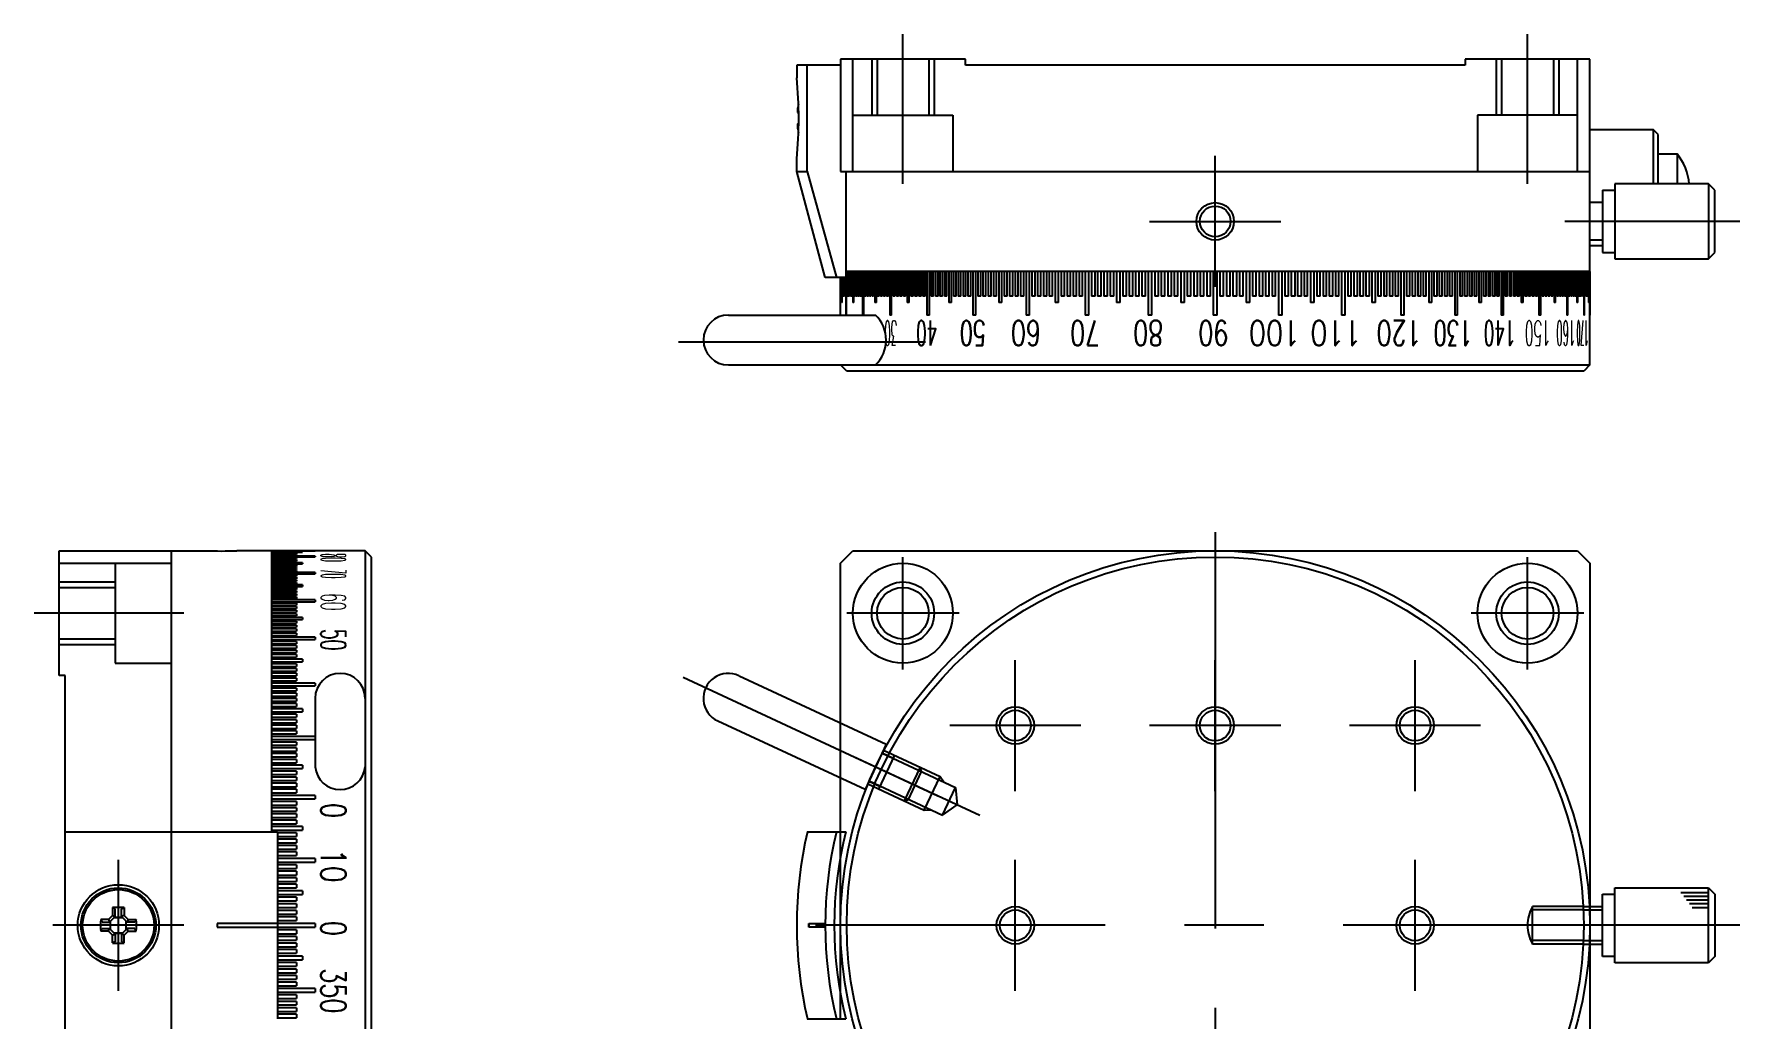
# Model space of a CAD drawing. Extents: x 1 to 268, y 0 to 156.
# Drawn here: x 2.2 to 138.8, y 76.9 to 155.8 of the extents above; entities that cross this region are included whole.
import ezdxf

# ---------------------------------------------------------------- set-up
doc = ezdxf.new("R2010")
doc.units = 0
doc.linetypes.add('CENTER', pattern=[50.8, 31.75, -6.35, 6.35, -6.35])
doc.linetypes.add('DASHED', pattern=[19.05, 12.7, -6.35])
doc.layers.get('0').update_dxf_attribs({"linetype": 'CONTINUOUS'})
doc.layers.add('CENTER', color=1, linetype='CENTER')
doc.styles.get("Standard").update_dxf_attribs({"font": 'txt.shx', "height": 3, "bigfont": 'bigfont.shx'})

msp = doc.modelspace()

# ---------------------------------------------------------------- linework, layer by layer
at = {"color": 7, "linetype": 'CONTINUOUS'}
for p, q in [((66.76, 153.32), (63.26, 153.32)), ((63.26, 153.32), (63.26, 152.32)), ((64.11, 144.82), (64.11, 153.32)), ((76.76, 153.82), (66.76, 153.82)), ((66.76, 153.82), (66.76, 144.82)), ((67.76, 144.82), (67.76, 153.82)), ((76.76, 153.32), (76.76, 153.82)), ((116.76, 153.32), (76.76, 153.32)), ((126.76, 153.82), (116.76, 153.82)), ((116.76, 153.82), (116.76, 153.32)), ((125.76, 144.82), (125.76, 153.82)), ((126.76, 129.32), (126.76, 153.82)), ((63.42, 149.54), (63.33, 149.54)), ((63.33, 149.54), (63.42, 149.43)), ((63.33, 148.61), (63.42, 148.71)), ((63.42, 148.61), (63.33, 148.61)), ((126.76, 148.17), (131.81, 148.17)), ((131.81, 148.17), (131.81, 143.82)), ((132.21, 147.77), (131.81, 148.17)), ((132.21, 143.82), (132.21, 147.77)), ((132.21, 146.22), (133.73, 146.22)), ((133.73, 146.22), (133.73, 143.82)), ((63.26, 144.82), (63.26, 145.82)), ((65.54, 136.32), (63.26, 144.82)), ((63.26, 144.82), (64.11, 144.82)), ((64.11, 144.82), (66.45, 136.32)), ((66.76, 144.82), (126.76, 144.82)), ((67.2, 144.82), (67.2, 136.32)), ((128.76, 143.82), (128.76, 137.82)), ((136.26, 143.82), (128.76, 143.82)), ((136.76, 143.32), (136.26, 143.82)), ((136.26, 143.82), (136.26, 137.82)), ((127.76, 142.32), (126.76, 142.32)), ((127.76, 143.32), (127.76, 138.32)), ((127.76, 143.32), (128.76, 143.32)), ((136.76, 138.32), (136.76, 143.32)), ((127.76, 139.32), (126.76, 139.32)), ((127.76, 138.87), (126.76, 138.87)), ((127.76, 138.32), (128.76, 138.32)), ((136.26, 137.82), (136.76, 138.32)), ((126.76, 136.82), (67.2, 136.82)), ((128.76, 137.82), (136.26, 137.82)), ((67.2, 136.32), (65.54, 136.32)), ((66.76, 133.32), (66.76, 136.32)), ((57.79, 133.32), (69.57, 133.32)), ((57.79, 129.32), (126.76, 129.32)), ((67.26, 128.82), (66.76, 129.32)), ((126.26, 128.82), (67.26, 128.82)), ((126.76, 129.32), (126.26, 128.82)), ((4.21, 114.44), (15.98, 114.44)), ((4.21, 104.44), (4.21, 114.44)), ((4.21, 113.44), (13.21, 113.44)), ((13.21, 54.44), (13.21, 114.44)), ((21.21, 114.44), (18.44, 114.44)), ((21.21, 114.44), (21.21, 91.94)), ((28.71, 114.44), (21.21, 114.44)), ((29.21, 113.94), (28.71, 114.44)), ((28.71, 114.44), (28.71, 54.44)), ((29.21, 54.94), (29.21, 113.94)), ((66.76, 113.44), (67.76, 114.44)), ((66.76, 100.64), (66.76, 113.44)), ((67.76, 114.44), (125.76, 114.44)), ((125.76, 114.44), (126.76, 113.44)), ((126.76, 113.44), (126.76, 55.44)), ((4.71, 104.44), (4.21, 104.44)), ((4.71, 64.44), (4.71, 104.44)), ((58.64, 104.43), (70.42, 98.94)), ((24.71, 102.62), (24.71, 97.12)), ((68.73, 95.31), (56.94, 100.8)), ((70.42, 98.94), (68.73, 95.31)), ((66.76, 91.94), (66.76, 96.23)), ((4.71, 91.94), (21.71, 91.94)), ((21.71, 91.94), (21.71, 76.94)), ((64.11, 91.94), (67.2, 91.94)), ((66.76, 78.94), (66.76, 89.94)), ((128.76, 81.44), (128.76, 87.44)), ((128.76, 87.44), (136.26, 87.44)), ((136.26, 81.44), (136.26, 87.44)), ((136.26, 87.44), (136.76, 86.94)), ((127.76, 81.94), (127.76, 86.94)), ((127.76, 86.94), (128.76, 86.94)), ((136.76, 86.94), (136.76, 81.94)), ((8.18, 84.91), (7.55, 84.91)), ((7.55, 84.91), (7.65, 84.7)), ((7.65, 84.7), (8.26, 84.7)), ((8.5, 85.23), (8.18, 84.91)), ((8.18, 84.91), (8.26, 84.7)), ((8.26, 84.7), (8.71, 85.15)), ((8.34, 84.11), (8.34, 84.78)), ((8.5, 85.86), (8.5, 85.23)), ((8.71, 85.76), (8.5, 85.86)), ((8.5, 85.23), (8.7, 85.14)), ((9.3, 85.06), (8.62, 85.06)), ((8.62, 85.06), (9.3, 85.06)), ((8.71, 85.15), (8.71, 85.76)), ((9.22, 85.76), (9.43, 85.86)), ((9.22, 85.15), (9.22, 85.76)), ((9.43, 85.23), (9.22, 85.14)), ((9.66, 84.7), (9.22, 85.15)), ((9.43, 85.86), (9.43, 85.23)), ((9.43, 85.23), (9.75, 84.91)), ((9.58, 84.11), (9.58, 84.78)), ((9.75, 84.91), (9.66, 84.7)), ((10.28, 84.7), (9.66, 84.7)), ((9.75, 84.91), (10.38, 84.91)), ((10.38, 84.91), (10.28, 84.7)), ((126.26, 85.94), (127.76, 85.94)), ((7.55, 83.98), (7.65, 84.19)), ((8.18, 83.98), (7.55, 83.98)), ((7.65, 84.19), (8.26, 84.19)), ((8.18, 83.98), (8.26, 84.18)), ((8.5, 83.66), (8.18, 83.98)), ((8.26, 84.19), (8.71, 83.74)), ((8.5, 83.66), (8.7, 83.75)), ((8.5, 83.03), (8.5, 83.66)), ((9.3, 83.82), (8.62, 83.82)), ((8.62, 83.82), (9.3, 83.82)), ((8.71, 83.74), (8.71, 83.13)), ((9.66, 84.19), (9.22, 83.74)), ((9.43, 83.66), (9.22, 83.75)), ((9.22, 83.74), (9.22, 83.13)), ((9.43, 83.66), (9.75, 83.98)), ((9.43, 83.03), (9.43, 83.66)), ((10.28, 84.19), (9.66, 84.19)), ((9.75, 83.98), (9.66, 84.18)), ((9.75, 83.98), (10.38, 83.98)), ((10.38, 83.98), (10.28, 84.19)), ((21.71, 84.59), (16.88, 84.59)), ((16.88, 84.59), (16.88, 84.29)), ((19.71, 84.59), (16.88, 84.59)), ((16.88, 84.59), (16.88, 84.29)), ((16.88, 84.29), (21.71, 84.29)), ((16.88, 84.29), (19.71, 84.29)), ((64.24, 84.29), (64.24, 84.59)), ((64.24, 84.59), (65.54, 84.59)), ((65.54, 84.29), (64.24, 84.29)), ((64.25, 84.29), (64.25, 84.59)), ((8.71, 83.13), (8.5, 83.03)), ((9.22, 83.13), (9.43, 83.03)), ((126.26, 82.94), (127.76, 82.94)), ((128.76, 81.94), (127.76, 81.94)), ((136.76, 81.94), (136.26, 81.44)), ((136.26, 81.44), (128.76, 81.44)), ((64.11, 76.94), (67.2, 76.94))]:
    msp.add_line(p, q, dxfattribs=at)
at = {"color": 3, "linetype": 'DASHED'}
for p, q in [((69.26, 153.82), (69.26, 149.32)), ((69.69, 153.82), (69.69, 149.32)), ((73.83, 153.82), (73.83, 149.32)), ((74.26, 153.82), (74.26, 149.32)), ((119.26, 153.82), (119.26, 149.32)), ((119.69, 153.82), (119.69, 149.32)), ((123.83, 153.82), (123.83, 149.32)), ((124.26, 153.82), (124.26, 149.32)), ((67.76, 149.32), (75.76, 149.32)), ((75.76, 149.32), (75.76, 144.82)), ((125.76, 149.32), (117.76, 149.32)), ((117.76, 149.32), (117.76, 144.82)), ((8.71, 113.44), (8.71, 105.44)), ((4.21, 111.94), (8.71, 111.94)), ((4.21, 111.51), (8.71, 111.51)), ((4.21, 107.38), (8.71, 107.38)), ((4.21, 106.94), (8.71, 106.94)), ((8.71, 105.44), (13.21, 105.44)), ((66.76, 96.23), (66.76, 100.64)), ((70.21, 98.48), (74.74, 96.37)), ((69.84, 95.34), (71.11, 98.06)), ((70.09, 98.24), (75.98, 95.49)), ((70.1, 98.26), (71.01, 97.83)), ((73.13, 97.12), (71.86, 94.4)), ((73.26, 96.76), (73.13, 97.12)), ((68.94, 95.76), (73.47, 93.65)), ((69.04, 95.99), (69.95, 95.57)), ((69.05, 96.01), (74.94, 93.26)), ((72.22, 94.53), (73.26, 96.76)), ((73.47, 93.65), (74.74, 96.37)), ((74.74, 96.37), (75.05, 95.93)), ((71.86, 94.4), (72.22, 94.53)), ((74.94, 93.26), (75.98, 95.49)), ((75.98, 95.49), (76.11, 94.08)), ((73.47, 93.65), (74.01, 93.7)), ((74.94, 93.26), (76.11, 94.08)), ((66.76, 89.94), (66.76, 91.94)), ((126.26, 85.67), (122.02, 85.67)), ((126.26, 85.94), (122.16, 85.94)), ((122.16, 82.94), (122.16, 85.94)), ((126.26, 83.22), (122.02, 83.22)), ((126.26, 82.94), (122.16, 82.94)), ((66.76, 76.94), (66.76, 78.94))]:
    msp.add_line(p, q, dxfattribs=at)
at = {"color": 1, "linetype": 'CENTER'}
for p, q in [((96.76, 135.57), (96.76, 146.07)), ((91.51, 140.82), (102.01, 140.82)), ((138.76, 140.82), (124.76, 140.82)), ((53.79, 131.18), (73.57, 131.18)), ((96.76, 115.94), (96.76, 42.94)), ((71.76, 104.94), (71.76, 113.94)), ((121.76, 104.94), (121.76, 113.94)), ((76.26, 109.44), (67.26, 109.44)), ((126.26, 109.44), (117.26, 109.44)), ((80.76, 95.19), (80.76, 105.69)), ((96.76, 95.19), (96.76, 105.69)), ((112.76, 95.19), (112.76, 105.69)), ((54.16, 104.31), (74.56, 94.8)), ((86.01, 100.44), (75.51, 100.44)), ((102.01, 100.44), (91.51, 100.44)), ((118.01, 100.44), (107.51, 100.44)), ((77.92, 93.23), (67.76, 97.97)), ((8.96, 79.19), (8.96, 89.69)), ((80.76, 79.19), (80.76, 89.69)), ((112.76, 79.19), (112.76, 89.69)), ((14.21, 84.44), (3.71, 84.44)), ((138.76, 84.44), (64.76, 84.44)), ((86.01, 84.44), (75.51, 84.44)), ((118.01, 84.44), (107.51, 84.44))]:
    msp.add_line(p, q, dxfattribs=at)
for p, q in [((67.24, 133.32), (67.24, 136.82)), ((67.28, 136.82), (67.28, 134.82)), ((67.34, 134.82), (67.34, 136.82)), ((67.39, 136.82), (67.39, 134.82)), ((67.45, 134.82), (67.45, 136.82)), ((67.5, 136.82), (67.5, 134.82)), ((67.56, 134.82), (67.56, 136.82)), ((67.62, 136.82), (67.62, 134.82)), ((67.69, 134.82), (67.69, 136.82)), ((67.74, 136.82), (67.74, 134.32)), ((67.82, 134.32), (67.82, 136.82)), ((67.88, 136.82), (67.88, 134.82)), ((67.96, 134.82), (67.96, 136.82)), ((68.03, 136.82), (68.03, 134.82)), ((68.12, 134.82), (68.12, 136.82)), ((68.18, 136.82), (68.18, 134.82)), ((68.28, 134.82), (68.28, 136.82)), ((68.35, 136.82), (68.35, 134.82)), ((68.44, 134.82), (68.44, 136.82)), ((68.52, 136.82), (68.52, 133.32)), ((68.62, 133.32), (68.62, 136.82)), ((68.7, 136.82), (68.7, 134.82)), ((68.81, 134.82), (68.81, 136.82)), ((68.89, 136.82), (68.89, 134.82)), ((69, 134.82), (69, 136.82)), ((69.09, 136.82), (69.09, 134.82)), ((69.2, 134.82), (69.2, 136.82)), ((69.29, 136.82), (69.29, 134.82)), ((69.42, 134.82), (69.42, 136.82)), ((69.51, 136.82), (69.51, 134.32)), ((69.64, 134.32), (69.64, 136.82)), ((69.73, 136.82), (69.73, 134.82)), ((69.86, 134.82), (69.86, 136.82)), ((69.96, 136.82), (69.96, 134.82)), ((70.1, 134.82), (70.1, 136.82)), ((70.2, 136.82), (70.2, 134.82)), ((70.34, 134.82), (70.34, 136.82)), ((70.45, 136.82), (70.45, 134.82)), ((70.6, 134.82), (70.6, 136.82)), ((70.71, 136.82), (70.71, 133.32)), ((70.86, 133.32), (70.86, 136.82)), ((70.97, 136.82), (70.97, 134.82)), ((71.12, 134.82), (71.12, 136.82)), ((71.24, 136.82), (71.24, 134.82)), ((71.4, 134.82), (71.4, 136.82)), ((71.52, 136.82), (71.52, 134.82)), ((71.68, 134.82), (71.68, 136.82)), ((71.81, 136.82), (71.81, 134.82)), ((71.97, 134.82), (71.97, 136.82)), ((72.1, 136.82), (72.1, 134.32)), ((72.27, 134.32), (72.27, 136.82)), ((72.4, 136.82), (72.4, 134.82)), ((72.58, 134.82), (72.58, 136.82)), ((72.71, 136.82), (72.71, 134.82)), ((72.89, 134.82), (72.89, 136.82)), ((73.03, 136.82), (73.03, 134.82)), ((73.21, 134.82), (73.21, 136.82)), ((73.35, 136.82), (73.35, 134.82)), ((73.54, 134.82), (73.54, 136.82)), ((73.68, 136.82), (73.68, 133.32)), ((73.88, 133.32), (73.88, 136.82)), ((74.02, 136.82), (74.02, 134.82)), ((74.22, 134.82), (74.22, 136.82)), ((74.37, 136.82), (74.37, 134.82)), ((74.57, 134.82), (74.57, 136.82)), ((74.72, 136.82), (74.72, 134.82)), ((74.92, 134.82), (74.92, 136.82)), ((75.08, 136.82), (75.08, 134.82)), ((75.29, 134.82), (75.29, 136.82)), ((75.44, 136.82), (75.44, 134.32)), ((75.65, 134.32), (75.65, 136.82)), ((75.81, 136.82), (75.81, 134.82)), ((76.03, 134.82), (76.03, 136.82)), ((76.19, 136.82), (76.19, 134.82)), ((76.41, 134.82), (76.41, 136.82)), ((76.58, 136.82), (76.58, 134.82)), ((76.8, 134.82), (76.8, 136.82)), ((76.97, 136.82), (76.97, 134.82)), ((77.19, 134.82), (77.19, 136.82)), ((77.36, 136.82), (77.36, 133.32)), ((77.59, 133.32), (77.59, 136.82)), ((77.76, 136.82), (77.76, 134.82)), ((78, 134.82), (78, 136.82)), ((78.17, 136.82), (78.17, 134.82)), ((78.41, 134.82), (78.41, 136.82)), ((78.59, 136.82), (78.59, 134.82)), ((78.83, 134.82), (78.83, 136.82)), ((79.01, 136.82), (79.01, 134.82)), ((79.25, 134.82), (79.25, 136.82)), ((79.43, 136.82), (79.43, 134.32)), ((79.68, 134.32), (79.68, 136.82)), ((79.86, 136.82), (79.86, 134.82)), ((80.11, 134.82), (80.11, 136.82)), ((80.3, 136.82), (80.3, 134.82)), ((80.55, 134.82), (80.55, 136.82)), ((80.74, 136.82), (80.74, 134.82)), ((80.99, 134.82), (80.99, 136.82)), ((81.18, 136.82), (81.18, 134.82)), ((81.44, 134.82), (81.44, 136.82)), ((81.63, 136.82), (81.63, 133.32)), ((81.89, 133.32), (81.89, 136.82)), ((82.09, 136.82), (82.09, 134.82)), ((82.35, 134.82), (82.35, 136.82)), ((82.54, 136.82), (82.54, 134.82)), ((82.81, 134.82), (82.81, 136.82)), ((83.01, 136.82), (83.01, 134.82)), ((83.28, 134.82), (83.28, 136.82)), ((83.48, 136.82), (83.48, 134.82)), ((83.74, 134.82), (83.74, 136.82)), ((83.95, 136.82), (83.95, 134.32)), ((84.22, 134.32), (84.22, 136.82)), ((84.42, 136.82), (84.42, 134.82)), ((84.7, 134.82), (84.7, 136.82)), ((84.9, 136.82), (84.9, 134.82)), ((85.18, 134.82), (85.18, 136.82)), ((85.38, 136.82), (85.38, 134.82)), ((85.66, 134.82), (85.66, 136.82)), ((85.87, 136.82), (85.87, 134.82)), ((86.15, 134.82), (86.15, 136.82)), ((86.36, 136.82), (86.36, 133.32)), ((86.64, 133.32), (86.64, 136.82)), ((86.85, 136.82), (86.85, 134.82)), ((87.14, 134.82), (87.14, 136.82)), ((87.35, 136.82), (87.35, 134.82)), ((87.63, 134.82), (87.63, 136.82)), ((87.85, 136.82), (87.85, 134.82)), ((88.13, 134.82), (88.13, 136.82)), ((88.35, 136.82), (88.35, 134.82)), ((88.64, 134.82), (88.64, 136.82)), ((88.85, 136.82), (88.85, 134.32)), ((89.14, 134.32), (89.14, 136.82)), ((89.36, 136.82), (89.36, 134.82)), ((89.65, 134.82), (89.65, 136.82)), ((89.87, 136.82), (89.87, 134.82)), ((90.16, 134.82), (90.16, 136.82)), ((90.38, 136.82), (90.38, 134.82)), ((90.67, 134.82), (90.67, 136.82)), ((90.89, 136.82), (90.89, 134.82)), ((91.18, 134.82), (91.18, 136.82)), ((91.4, 136.82), (91.4, 133.32)), ((91.7, 133.32), (91.7, 136.82)), ((91.92, 136.82), (91.92, 134.82)), ((92.22, 134.82), (92.22, 136.82)), ((92.44, 136.82), (92.44, 134.82)), ((92.73, 134.82), (92.73, 136.82)), ((92.96, 136.82), (92.96, 134.82)), ((93.25, 134.82), (93.25, 136.82)), ((93.48, 136.82), (93.48, 134.82)), ((93.77, 134.82), (93.77, 136.82)), ((94, 136.82), (94, 134.32)), ((94.3, 134.32), (94.3, 136.82)), ((94.52, 136.82), (94.52, 134.82)), ((94.82, 134.82), (94.82, 136.82)), ((95.04, 136.82), (95.04, 134.82)), ((95.34, 134.82), (95.34, 136.82)), ((95.56, 136.82), (95.56, 134.82)), ((95.86, 134.82), (95.86, 136.82)), ((96.09, 136.82), (96.09, 134.82)), ((96.39, 134.82), (96.39, 136.82)), ((96.61, 136.82), (96.61, 133.32)), ((96.91, 133.32), (96.91, 136.82)), ((97.13, 136.82), (97.13, 134.82)), ((97.43, 134.82), (97.43, 136.82)), ((97.66, 136.82), (97.66, 134.82)), ((97.96, 134.82), (97.96, 136.82)), ((98.18, 136.82), (98.18, 134.82)), ((98.48, 134.82), (98.48, 136.82)), ((98.7, 136.82), (98.7, 134.82)), ((99, 134.82), (99, 136.82)), ((99.23, 136.82), (99.23, 134.32)), ((99.53, 134.32), (99.53, 136.82)), ((99.75, 136.82), (99.75, 134.82)), ((100.05, 134.82), (100.05, 136.82)), ((100.27, 136.82), (100.27, 134.82)), ((100.57, 134.82), (100.57, 136.82)), ((100.79, 136.82), (100.79, 134.82)), ((101.08, 134.82), (101.08, 136.82)), ((101.31, 136.82), (101.31, 134.82)), ((101.6, 134.82), (101.6, 136.82)), ((101.82, 136.82), (101.82, 133.32)), ((102.12, 133.32), (102.12, 136.82)), ((102.34, 136.82), (102.34, 134.82)), ((102.63, 134.82), (102.63, 136.82)), ((102.85, 136.82), (102.85, 134.82)), ((103.15, 134.82), (103.15, 136.82)), ((103.36, 136.82), (103.36, 134.82)), ((103.66, 134.82), (103.66, 136.82)), ((103.87, 136.82), (103.87, 134.82)), ((104.16, 134.82), (104.16, 136.82)), ((104.38, 136.82), (104.38, 134.32)), ((104.67, 134.32), (104.67, 136.82)), ((104.89, 136.82), (104.89, 134.82)), ((105.17, 134.82), (105.17, 136.82)), ((105.39, 136.82), (105.39, 134.82)), ((105.68, 134.82), (105.68, 136.82)), ((105.89, 136.82), (105.89, 134.82)), ((106.17, 134.82), (106.17, 136.82)), ((106.39, 136.82), (106.39, 134.82)), ((106.67, 134.82), (106.67, 136.82)), ((106.88, 136.82), (106.88, 133.32)), ((107.16, 133.32), (107.16, 136.82)), ((107.37, 136.82), (107.37, 134.82)), ((107.65, 134.82), (107.65, 136.82)), ((107.86, 136.82), (107.86, 134.82)), ((108.14, 134.82), (108.14, 136.82)), ((108.34, 136.82), (108.34, 134.82)), ((108.62, 134.82), (108.62, 136.82)), ((108.83, 136.82), (108.83, 134.82)), ((109.1, 134.82), (109.1, 136.82)), ((109.3, 136.82), (109.3, 134.32)), ((109.58, 134.32), (109.58, 136.82)), ((109.78, 136.82), (109.78, 134.82)), ((110.05, 134.82), (110.05, 136.82)), ((110.25, 136.82), (110.25, 134.82)), ((110.51, 134.82), (110.51, 136.82)), ((110.71, 136.82), (110.71, 134.82)), ((110.98, 134.82), (110.98, 136.82)), ((111.17, 136.82), (111.17, 134.82)), ((111.44, 134.82), (111.44, 136.82)), ((111.63, 136.82), (111.63, 133.32)), ((111.89, 133.32), (111.89, 136.82)), ((112.08, 136.82), (112.08, 134.82)), ((112.34, 134.82), (112.34, 136.82)), ((112.53, 136.82), (112.53, 134.82)), ((112.79, 134.82), (112.79, 136.82)), ((112.97, 136.82), (112.97, 134.82)), ((113.23, 134.82), (113.23, 136.82)), ((113.41, 136.82), (113.41, 134.82)), ((113.66, 134.82), (113.66, 136.82)), ((113.85, 136.82), (113.85, 134.32)), ((114.09, 134.32), (114.09, 136.82)), ((114.27, 136.82), (114.27, 134.82)), ((114.52, 134.82), (114.52, 136.82)), ((114.7, 136.82), (114.7, 134.82)), ((114.94, 134.82), (114.94, 136.82)), ((115.11, 136.82), (115.11, 134.82)), ((115.35, 134.82), (115.35, 136.82)), ((115.52, 136.82), (115.52, 134.82)), ((115.76, 134.82), (115.76, 136.82)), ((115.93, 136.82), (115.93, 133.32)), ((116.16, 133.32), (116.16, 136.82)), ((116.33, 136.82), (116.33, 134.82)), ((116.56, 134.82), (116.56, 136.82)), ((116.72, 136.82), (116.72, 134.82)), ((116.95, 134.82), (116.95, 136.82)), ((117.11, 136.82), (117.11, 134.82)), ((117.33, 134.82), (117.33, 136.82)), ((117.49, 136.82), (117.49, 134.82)), ((117.71, 134.82), (117.71, 136.82)), ((117.87, 136.82), (117.87, 134.32)), ((118.08, 134.32), (118.08, 136.82)), ((118.24, 136.82), (118.24, 134.82)), ((118.45, 134.82), (118.45, 136.82)), ((118.6, 136.82), (118.6, 134.82)), ((118.8, 134.82), (118.8, 136.82)), ((118.95, 136.82), (118.95, 134.82)), ((119.16, 134.82), (119.16, 136.82)), ((119.3, 136.82), (119.3, 134.82)), ((119.5, 134.82), (119.5, 136.82)), ((119.65, 136.82), (119.65, 133.32)), ((119.84, 133.32), (119.84, 136.82)), ((119.98, 136.82), (119.98, 134.82)), ((120.17, 134.82), (120.17, 136.82)), ((120.31, 136.82), (120.31, 134.82)), ((120.49, 134.82), (120.49, 136.82)), ((120.63, 136.82), (120.63, 134.82)), ((120.81, 134.82), (120.81, 136.82)), ((120.94, 136.82), (120.94, 134.82)), ((121.12, 134.82), (121.12, 136.82)), ((121.25, 136.82), (121.25, 134.32)), ((121.42, 134.32), (121.42, 136.82)), ((121.55, 136.82), (121.55, 134.82)), ((121.72, 134.82), (121.72, 136.82)), ((121.84, 136.82), (121.84, 134.82)), ((122, 134.82), (122, 136.82)), ((122.12, 136.82), (122.12, 134.82)), ((122.28, 134.82), (122.28, 136.82)), ((122.4, 136.82), (122.4, 134.82)), ((122.55, 134.82), (122.55, 136.82)), ((122.67, 136.82), (122.67, 133.32)), ((122.82, 133.32), (122.82, 136.82)), ((122.93, 136.82), (122.93, 134.82)), ((123.07, 134.82), (123.07, 136.82)), ((123.18, 136.82), (123.18, 134.82)), ((123.32, 134.82), (123.32, 136.82)), ((123.42, 136.82), (123.42, 134.82)), ((123.56, 134.82), (123.56, 136.82)), ((123.66, 136.82), (123.66, 134.82)), ((123.79, 134.82), (123.79, 136.82)), ((123.89, 136.82), (123.89, 134.32)), ((124.01, 134.32), (124.01, 136.82)), ((124.11, 136.82), (124.11, 134.82)), ((124.23, 134.82), (124.23, 136.82)), ((124.32, 136.82), (124.32, 134.82)), ((124.43, 134.82), (124.43, 136.82)), ((124.52, 136.82), (124.52, 134.82)), ((124.63, 134.82), (124.63, 136.82)), ((124.71, 136.82), (124.71, 134.82)), ((124.82, 134.82), (124.82, 136.82)), ((124.9, 136.82), (124.9, 133.32)), ((125, 133.32), (125, 136.82)), ((125.08, 136.82), (125.08, 134.82)), ((125.17, 134.82), (125.17, 136.82)), ((125.25, 136.82), (125.25, 134.82)), ((125.34, 134.82), (125.34, 136.82)), ((125.41, 136.82), (125.41, 134.82)), ((125.49, 134.82), (125.49, 136.82)), ((125.56, 136.82), (125.56, 134.82)), ((125.64, 134.82), (125.64, 136.82)), ((125.7, 136.82), (125.7, 134.32)), ((125.78, 134.32), (125.78, 136.82)), ((125.83, 136.82), (125.83, 134.82)), ((125.91, 134.82), (125.91, 136.82)), ((125.96, 136.82), (125.96, 134.82)), ((126.03, 134.82), (126.03, 136.82)), ((126.07, 136.82), (126.07, 134.82)), ((126.14, 134.82), (126.14, 136.82)), ((126.18, 136.82), (126.18, 134.82)), ((126.24, 134.82), (126.24, 136.82)), ((126.28, 136.82), (126.28, 133.32)), ((126.33, 133.32), (126.33, 136.82)), ((126.37, 136.82), (126.37, 134.82)), ((126.41, 134.82), (126.41, 136.82)), ((126.45, 136.82), (126.45, 134.82)), ((126.49, 134.82), (126.49, 136.82)), ((126.52, 136.82), (126.52, 134.82)), ((126.56, 134.82), (126.56, 136.82)), ((126.58, 136.82), (126.58, 134.82)), ((126.61, 134.82), (126.61, 136.82)), ((126.63, 136.82), (126.63, 134.32)), ((126.66, 134.32), (126.66, 136.82)), ((126.68, 136.82), (126.68, 134.82)), ((126.7, 134.82), (126.7, 136.82)), ((126.71, 136.82), (126.71, 134.82)), ((126.73, 134.82), (126.73, 136.82)), ((126.74, 136.82), (126.74, 134.82)), ((126.75, 134.82), (126.75, 136.82)), ((126.75, 136.82), (126.75, 134.82)), ((126.76, 134.82), (126.76, 136.82)), ((126.76, 136.82), (126.76, 133.32)), ((66.76, 136.32), (66.76, 134.82)), ((66.76, 133.32), (66.76, 136.32)), ((66.77, 136.32), (66.77, 134.82)), ((66.77, 134.82), (66.77, 136.32)), ((66.78, 134.82), (66.78, 136.32)), ((66.79, 136.32), (66.79, 134.82)), ((66.81, 134.82), (66.81, 136.32)), ((66.82, 136.32), (66.82, 134.82)), ((66.84, 134.82), (66.84, 136.32)), ((66.86, 136.32), (66.86, 134.32)), ((66.89, 134.32), (66.89, 136.32)), ((66.91, 136.32), (66.91, 134.82)), ((66.94, 134.82), (66.94, 136.32)), ((66.97, 136.32), (66.97, 134.82)), ((67, 134.82), (67, 136.32)), ((67.03, 136.32), (67.03, 134.82)), ((67.07, 134.82), (67.07, 136.32)), ((67.11, 136.32), (67.11, 134.82)), ((67.15, 134.82), (67.15, 136.32)), ((67.19, 136.32), (67.19, 133.32)), ((66.77, 134.82), (66.76, 134.82)), ((66.78, 134.82), (66.77, 134.82)), ((66.81, 134.82), (66.79, 134.82)), ((66.84, 134.82), (66.82, 134.82)), ((66.89, 134.32), (66.86, 134.32)), ((66.94, 134.82), (66.91, 134.82)), ((67, 134.82), (66.97, 134.82)), ((67.07, 134.82), (67.03, 134.82)), ((67.15, 134.82), (67.11, 134.82)), ((67.34, 134.82), (67.28, 134.82)), ((67.45, 134.82), (67.39, 134.82)), ((67.56, 134.82), (67.5, 134.82)), ((67.69, 134.82), (67.62, 134.82)), ((67.82, 134.32), (67.74, 134.32)), ((67.96, 134.82), (67.88, 134.82)), ((68.12, 134.82), (68.03, 134.82)), ((68.28, 134.82), (68.18, 134.82)), ((68.44, 134.82), (68.35, 134.82)), ((68.81, 134.82), (68.7, 134.82)), ((69, 134.82), (68.89, 134.82)), ((69.2, 134.82), (69.09, 134.82)), ((69.42, 134.82), (69.29, 134.82)), ((69.64, 134.32), (69.51, 134.32)), ((69.86, 134.82), (69.73, 134.82)), ((70.1, 134.82), (69.96, 134.82)), ((70.34, 134.82), (70.2, 134.82)), ((70.6, 134.82), (70.45, 134.82)), ((71.12, 134.82), (70.97, 134.82)), ((71.4, 134.82), (71.24, 134.82)), ((71.68, 134.82), (71.52, 134.82)), ((71.97, 134.82), (71.81, 134.82)), ((72.27, 134.32), (72.1, 134.32)), ((72.58, 134.82), (72.4, 134.82)), ((72.89, 134.82), (72.71, 134.82)), ((73.21, 134.82), (73.03, 134.82)), ((73.54, 134.82), (73.35, 134.82)), ((74.22, 134.82), (74.02, 134.82)), ((74.57, 134.82), (74.37, 134.82)), ((74.92, 134.82), (74.72, 134.82)), ((75.29, 134.82), (75.08, 134.82)), ((75.65, 134.32), (75.44, 134.32)), ((76.03, 134.82), (75.81, 134.82)), ((76.41, 134.82), (76.19, 134.82)), ((76.8, 134.82), (76.58, 134.82)), ((77.19, 134.82), (76.97, 134.82)), ((78, 134.82), (77.76, 134.82)), ((78.41, 134.82), (78.17, 134.82)), ((78.83, 134.82), (78.59, 134.82)), ((79.25, 134.82), (79.01, 134.82)), ((79.68, 134.32), (79.43, 134.32)), ((80.11, 134.82), (79.86, 134.82)), ((80.55, 134.82), (80.3, 134.82)), ((80.99, 134.82), (80.74, 134.82)), ((81.44, 134.82), (81.18, 134.82)), ((82.35, 134.82), (82.09, 134.82)), ((82.81, 134.82), (82.54, 134.82)), ((83.28, 134.82), (83.01, 134.82)), ((83.74, 134.82), (83.48, 134.82)), ((84.22, 134.32), (83.95, 134.32)), ((84.7, 134.82), (84.42, 134.82)), ((85.18, 134.82), (84.9, 134.82)), ((85.66, 134.82), (85.38, 134.82)), ((86.15, 134.82), (85.87, 134.82)), ((87.14, 134.82), (86.85, 134.82)), ((87.63, 134.82), (87.35, 134.82)), ((88.13, 134.82), (87.85, 134.82)), ((88.64, 134.82), (88.35, 134.82)), ((89.14, 134.32), (88.85, 134.32)), ((89.65, 134.82), (89.36, 134.82)), ((90.16, 134.82), (89.87, 134.82)), ((90.67, 134.82), (90.38, 134.82)), ((91.18, 134.82), (90.89, 134.82)), ((92.22, 134.82), (91.92, 134.82)), ((92.73, 134.82), (92.44, 134.82)), ((93.25, 134.82), (92.96, 134.82)), ((93.77, 134.82), (93.48, 134.82)), ((94.3, 134.32), (94, 134.32)), ((94.82, 134.82), (94.52, 134.82)), ((95.34, 134.82), (95.04, 134.82)), ((95.86, 134.82), (95.56, 134.82)), ((96.39, 134.82), (96.09, 134.82)), ((97.43, 134.82), (97.13, 134.82)), ((97.96, 134.82), (97.66, 134.82)), ((98.48, 134.82), (98.18, 134.82)), ((99, 134.82), (98.7, 134.82)), ((99.53, 134.32), (99.23, 134.32)), ((100.05, 134.82), (99.75, 134.82)), ((100.57, 134.82), (100.27, 134.82)), ((101.08, 134.82), (100.79, 134.82)), ((101.6, 134.82), (101.31, 134.82)), ((102.63, 134.82), (102.34, 134.82)), ((103.15, 134.82), (102.85, 134.82)), ((103.66, 134.82), (103.36, 134.82)), ((104.16, 134.82), (103.87, 134.82)), ((104.67, 134.32), (104.38, 134.32)), ((105.17, 134.82), (104.89, 134.82)), ((105.68, 134.82), (105.39, 134.82)), ((106.17, 134.82), (105.89, 134.82)), ((106.67, 134.82), (106.39, 134.82)), ((107.65, 134.82), (107.37, 134.82)), ((108.14, 134.82), (107.86, 134.82)), ((108.62, 134.82), (108.34, 134.82)), ((109.1, 134.82), (108.83, 134.82)), ((109.58, 134.32), (109.3, 134.32)), ((110.05, 134.82), (109.78, 134.82)), ((110.51, 134.82), (110.25, 134.82)), ((110.98, 134.82), (110.71, 134.82)), ((111.44, 134.82), (111.17, 134.82)), ((112.34, 134.82), (112.08, 134.82)), ((112.79, 134.82), (112.53, 134.82)), ((113.23, 134.82), (112.97, 134.82)), ((113.66, 134.82), (113.41, 134.82)), ((114.09, 134.32), (113.85, 134.32)), ((114.52, 134.82), (114.27, 134.82)), ((114.94, 134.82), (114.7, 134.82)), ((115.35, 134.82), (115.11, 134.82)), ((115.76, 134.82), (115.52, 134.82)), ((116.56, 134.82), (116.33, 134.82)), ((116.95, 134.82), (116.72, 134.82)), ((117.33, 134.82), (117.11, 134.82)), ((117.71, 134.82), (117.49, 134.82)), ((118.08, 134.32), (117.87, 134.32)), ((118.45, 134.82), (118.24, 134.82)), ((118.8, 134.82), (118.6, 134.82)), ((119.16, 134.82), (118.95, 134.82)), ((119.5, 134.82), (119.3, 134.82)), ((120.17, 134.82), (119.98, 134.82)), ((120.49, 134.82), (120.31, 134.82)), ((120.81, 134.82), (120.63, 134.82)), ((121.12, 134.82), (120.94, 134.82)), ((121.42, 134.32), (121.25, 134.32)), ((121.72, 134.82), (121.55, 134.82)), ((122, 134.82), (121.84, 134.82)), ((122.28, 134.82), (122.12, 134.82)), ((122.55, 134.82), (122.4, 134.82)), ((123.07, 134.82), (122.93, 134.82)), ((123.32, 134.82), (123.18, 134.82)), ((123.56, 134.82), (123.42, 134.82)), ((123.79, 134.82), (123.66, 134.82)), ((124.01, 134.32), (123.89, 134.32)), ((124.23, 134.82), (124.11, 134.82)), ((124.43, 134.82), (124.32, 134.82)), ((124.63, 134.82), (124.52, 134.82)), ((124.82, 134.82), (124.71, 134.82)), ((125.17, 134.82), (125.08, 134.82)), ((125.34, 134.82), (125.25, 134.82)), ((125.49, 134.82), (125.41, 134.82)), ((125.64, 134.82), (125.56, 134.82)), ((125.78, 134.32), (125.7, 134.32)), ((125.91, 134.82), (125.83, 134.82)), ((126.03, 134.82), (125.96, 134.82)), ((126.14, 134.82), (126.07, 134.82)), ((126.24, 134.82), (126.18, 134.82)), ((126.41, 134.82), (126.37, 134.82)), ((126.49, 134.82), (126.45, 134.82)), ((126.56, 134.82), (126.52, 134.82)), ((126.61, 134.82), (126.58, 134.82)), ((126.66, 134.32), (126.63, 134.32)), ((126.7, 134.82), (126.68, 134.82)), ((126.73, 134.82), (126.71, 134.82)), ((126.75, 134.82), (126.74, 134.82)), ((126.76, 134.82), (126.75, 134.82)), ((67.24, 133.32), (67.19, 133.32)), ((68.62, 133.32), (68.52, 133.32)), ((70.86, 133.32), (70.71, 133.32)), ((73.88, 133.32), (73.68, 133.32)), ((77.59, 133.32), (77.36, 133.32)), ((81.89, 133.32), (81.63, 133.32)), ((86.64, 133.32), (86.36, 133.32)), ((91.7, 133.32), (91.4, 133.32)), ((96.91, 133.32), (96.61, 133.32)), ((102.12, 133.32), (101.82, 133.32)), ((107.16, 133.32), (106.88, 133.32)), ((111.89, 133.32), (111.63, 133.32)), ((116.16, 133.32), (115.93, 133.32)), ((119.84, 133.32), (119.65, 133.32)), ((122.82, 133.32), (122.67, 133.32)), ((125, 133.32), (124.9, 133.32)), ((126.33, 133.32), (126.28, 133.32)), ((21.21, 114.44), (23.21, 114.44)), ((23.21, 114.44), (21.21, 114.44)), ((21.21, 114.44), (24.71, 114.44)), ((23.21, 114.43), (21.21, 114.43)), ((21.21, 114.42), (23.21, 114.42)), ((23.21, 114.41), (21.21, 114.41)), ((21.21, 114.4), (23.21, 114.4)), ((23.21, 114.38), (21.21, 114.38)), ((21.21, 114.36), (23.21, 114.36)), ((23.71, 114.34), (21.21, 114.34)), ((21.21, 114.32), (23.71, 114.32)), ((23.21, 114.3), (21.21, 114.3)), ((21.21, 114.26), (23.21, 114.26)), ((23.21, 114.24), (21.21, 114.24)), ((21.21, 114.2), (23.21, 114.2)), ((23.21, 114.17), (21.21, 114.17)), ((21.21, 114.13), (23.21, 114.13)), ((23.21, 114.1), (21.21, 114.1)), ((21.21, 114.05), (23.21, 114.05)), ((24.71, 114.01), (21.21, 114.01)), ((21.21, 113.96), (24.71, 113.96)), ((23.21, 113.92), (21.21, 113.92)), ((21.21, 113.86), (23.21, 113.86)), ((23.21, 113.82), (21.21, 113.82)), ((21.21, 113.76), (23.21, 113.76)), ((23.21, 113.71), (21.21, 113.71)), ((21.21, 113.64), (23.21, 113.64)), ((23.21, 113.59), (21.21, 113.59)), ((21.21, 113.52), (23.21, 113.52)), ((23.71, 113.46), (21.21, 113.46)), ((21.21, 113.38), (23.71, 113.38)), ((23.21, 114.44), (23.21, 114.44)), ((23.21, 114.43), (23.21, 114.42)), ((23.21, 114.41), (23.21, 114.4)), ((23.21, 114.38), (23.21, 114.36)), ((23.21, 114.3), (23.21, 114.26)), ((23.21, 114.24), (23.21, 114.2)), ((23.21, 114.17), (23.21, 114.13)), ((23.21, 114.1), (23.21, 114.05)), ((23.21, 113.92), (23.21, 113.86)), ((23.21, 113.82), (23.21, 113.76)), ((23.21, 113.71), (23.21, 113.64)), ((23.21, 113.59), (23.21, 113.52)), ((23.71, 114.34), (23.71, 114.32)), ((23.71, 113.46), (23.71, 113.38)), ((24.71, 114.01), (24.71, 113.96)), ((23.21, 113.32), (21.21, 113.32)), ((21.21, 113.24), (23.21, 113.24)), ((23.21, 113.18), (21.21, 113.18)), ((21.21, 113.09), (23.21, 113.09)), ((23.21, 113.02), (21.21, 113.02)), ((21.21, 112.93), (23.21, 112.93)), ((23.21, 112.86), (21.21, 112.86)), ((21.21, 112.76), (23.21, 112.76)), ((24.71, 112.69), (21.21, 112.69)), ((21.21, 112.58), (24.71, 112.58)), ((23.21, 112.51), (21.21, 112.51)), ((21.21, 112.4), (23.21, 112.4)), ((23.21, 112.32), (21.21, 112.32)), ((21.21, 112.2), (23.21, 112.2)), ((23.21, 112.12), (21.21, 112.12)), ((21.21, 112), (23.21, 112)), ((23.21, 113.32), (23.21, 113.24)), ((23.21, 113.18), (23.21, 113.09)), ((23.21, 113.02), (23.21, 112.93)), ((23.21, 112.86), (23.21, 112.76)), ((23.21, 112.51), (23.21, 112.4)), ((23.21, 112.32), (23.21, 112.2)), ((23.21, 112.12), (23.21, 112)), ((24.71, 112.69), (24.71, 112.58)), ((23.21, 111.91), (21.21, 111.91)), ((21.21, 111.79), (23.21, 111.79)), ((23.71, 111.7), (21.21, 111.7)), ((21.21, 111.57), (23.71, 111.57)), ((23.21, 111.47), (21.21, 111.47)), ((21.21, 111.34), (23.21, 111.34)), ((23.21, 111.24), (21.21, 111.24)), ((21.21, 111.11), (23.21, 111.11)), ((23.21, 111), (21.21, 111)), ((21.21, 110.86), (23.21, 110.86)), ((23.21, 110.76), (21.21, 110.76)), ((21.21, 110.61), (23.21, 110.61)), ((23.21, 111.91), (23.21, 111.79)), ((23.21, 111.47), (23.21, 111.34)), ((23.21, 111.24), (23.21, 111.11)), ((23.21, 111), (23.21, 110.86)), ((23.21, 110.76), (23.21, 110.61)), ((23.71, 111.7), (23.71, 111.57)), ((24.71, 110.5), (21.21, 110.5)), ((21.21, 110.35), (24.71, 110.35)), ((23.21, 110.24), (21.21, 110.24)), ((21.21, 110.08), (23.21, 110.08)), ((23.21, 109.97), (21.21, 109.97)), ((21.21, 109.81), (23.21, 109.81)), ((23.21, 109.69), (21.21, 109.69)), ((21.21, 109.52), (23.21, 109.52)), ((23.21, 109.4), (21.21, 109.4)), ((23.21, 110.24), (23.21, 110.08)), ((23.21, 109.97), (23.21, 109.81)), ((23.21, 109.69), (23.21, 109.52)), ((23.21, 109.4), (23.21, 109.23)), ((24.71, 110.5), (24.71, 110.35)), ((21.21, 109.23), (23.21, 109.23)), ((23.71, 109.1), (21.21, 109.1)), ((21.21, 108.93), (23.71, 108.93)), ((23.21, 108.8), (21.21, 108.8)), ((21.21, 108.63), (23.21, 108.63)), ((23.21, 108.49), (21.21, 108.49)), ((21.21, 108.31), (23.21, 108.31)), ((23.21, 108.18), (21.21, 108.18)), ((21.21, 107.99), (23.21, 107.99)), ((23.21, 108.8), (23.21, 108.63)), ((23.21, 108.49), (23.21, 108.31)), ((23.21, 108.18), (23.21, 107.99)), ((23.71, 109.1), (23.71, 108.93)), ((23.21, 107.85), (21.21, 107.85)), ((21.21, 107.66), (23.21, 107.66)), ((24.71, 107.52), (21.21, 107.52)), ((21.21, 107.33), (24.71, 107.33)), ((23.21, 107.18), (21.21, 107.18)), ((21.21, 106.99), (23.21, 106.99)), ((23.21, 106.84), (21.21, 106.84)), ((21.21, 106.64), (23.21, 106.64)), ((23.21, 107.85), (23.21, 107.66)), ((23.21, 107.18), (23.21, 106.99)), ((23.21, 106.84), (23.21, 106.64)), ((24.71, 107.52), (24.71, 107.33)), ((23.21, 106.49), (21.21, 106.49)), ((21.21, 106.28), (23.21, 106.28)), ((23.21, 106.13), (21.21, 106.13)), ((21.21, 105.92), (23.21, 105.92)), ((23.71, 105.76), (21.21, 105.76)), ((21.21, 105.55), (23.71, 105.55)), ((23.21, 105.39), (21.21, 105.39)), ((21.21, 105.18), (23.21, 105.18)), ((23.21, 106.49), (23.21, 106.28)), ((23.21, 106.13), (23.21, 105.92)), ((23.21, 105.39), (23.21, 105.18)), ((23.71, 105.76), (23.71, 105.55)), ((23.21, 105.01), (21.21, 105.01)), ((21.21, 104.79), (23.21, 104.79)), ((23.21, 104.63), (21.21, 104.63)), ((21.21, 104.41), (23.21, 104.41)), ((23.21, 104.24), (21.21, 104.24)), ((21.21, 104.01), (23.21, 104.01)), ((24.71, 103.84), (21.21, 103.84)), ((23.21, 105.01), (23.21, 104.79)), ((23.21, 104.63), (23.21, 104.41)), ((23.21, 104.24), (23.21, 104.01)), ((24.71, 103.84), (24.71, 103.61)), ((21.21, 103.61), (24.71, 103.61)), ((23.21, 103.44), (21.21, 103.44)), ((21.21, 103.21), (23.21, 103.21)), ((23.21, 103.03), (21.21, 103.03)), ((21.21, 102.8), (23.21, 102.8)), ((23.21, 102.62), (21.21, 102.62)), ((23.21, 103.44), (23.21, 103.21)), ((23.21, 103.03), (23.21, 102.8)), ((23.21, 102.62), (23.21, 102.38)), ((21.21, 102.38), (23.21, 102.38)), ((23.21, 102.2), (21.21, 102.2)), ((21.21, 101.96), (23.21, 101.96)), ((23.71, 101.77), (21.21, 101.77)), ((21.21, 101.53), (23.71, 101.53)), ((23.21, 101.34), (21.21, 101.34)), ((21.21, 101.1), (23.21, 101.1)), ((23.21, 102.2), (23.21, 101.96)), ((23.21, 101.34), (23.21, 101.1)), ((23.71, 101.77), (23.71, 101.53)), ((23.21, 100.91), (21.21, 100.91)), ((21.21, 100.66), (23.21, 100.66)), ((23.21, 100.47), (21.21, 100.47)), ((21.21, 100.21), (23.21, 100.21)), ((23.21, 100.02), (21.21, 100.02)), ((21.21, 99.77), (23.21, 99.77)), ((23.21, 100.91), (23.21, 100.66)), ((23.21, 100.47), (23.21, 100.21)), ((23.21, 100.02), (23.21, 99.77)), ((24.71, 99.57), (21.21, 99.57)), ((21.21, 99.31), (24.71, 99.31)), ((23.21, 99.12), (21.21, 99.12)), ((21.21, 98.86), (23.21, 98.86)), ((23.21, 98.66), (21.21, 98.66)), ((21.21, 98.4), (23.21, 98.4)), ((23.21, 99.12), (23.21, 98.86)), ((23.21, 98.66), (23.21, 98.4)), ((24.71, 99.57), (24.71, 99.31)), ((23.21, 98.2), (21.21, 98.2)), ((21.21, 97.93), (23.21, 97.93)), ((23.21, 97.73), (21.21, 97.73)), ((21.21, 97.46), (23.21, 97.46)), ((23.71, 97.26), (21.21, 97.26)), ((21.21, 96.99), (23.71, 96.99)), ((23.21, 98.2), (23.21, 97.93)), ((23.21, 97.73), (23.21, 97.46)), ((23.71, 97.26), (23.71, 96.99)), ((23.21, 96.78), (21.21, 96.78)), ((21.21, 96.51), (23.21, 96.51)), ((23.21, 96.3), (21.21, 96.3)), ((21.21, 96.03), (23.21, 96.03)), ((23.21, 95.82), (21.21, 95.82)), ((23.21, 96.78), (23.21, 96.51)), ((23.21, 96.3), (23.21, 96.03)), ((23.21, 95.82), (23.21, 95.54)), ((21.21, 95.54), (23.21, 95.54)), ((23.21, 95.34), (21.21, 95.34)), ((21.21, 95.06), (23.21, 95.06)), ((24.71, 94.85), (21.21, 94.85)), ((21.21, 94.56), (24.71, 94.56)), ((23.21, 94.35), (21.21, 94.35)), ((23.21, 95.34), (23.21, 95.06)), ((23.21, 94.35), (23.21, 94.07)), ((24.71, 94.85), (24.71, 94.56)), ((21.21, 94.07), (23.21, 94.07)), ((23.21, 93.86), (21.21, 93.86)), ((21.21, 93.57), (23.21, 93.57)), ((23.21, 93.36), (21.21, 93.36)), ((21.21, 93.07), (23.21, 93.07)), ((23.21, 92.86), (21.21, 92.86)), ((23.21, 93.86), (23.21, 93.57)), ((23.21, 93.36), (23.21, 93.07)), ((23.21, 92.86), (23.21, 92.57)), ((21.21, 92.57), (23.21, 92.57)), ((23.71, 92.35), (21.21, 92.35)), ((21.21, 92.06), (23.71, 92.06)), ((23.21, 91.85), (21.71, 91.85)), ((21.71, 91.56), (23.21, 91.56)), ((23.21, 91.85), (23.21, 91.56)), ((23.71, 92.35), (23.71, 92.06)), ((23.21, 91.34), (21.71, 91.34)), ((21.71, 91.05), (23.21, 91.05)), ((23.21, 90.83), (21.71, 90.83)), ((21.71, 90.54), (23.21, 90.54)), ((23.21, 90.32), (21.71, 90.32)), ((23.21, 91.34), (23.21, 91.05)), ((23.21, 90.83), (23.21, 90.54)), ((23.21, 90.32), (23.21, 90.02)), ((21.71, 90.02), (23.21, 90.02)), ((24.71, 89.8), (21.71, 89.8)), ((21.71, 89.51), (24.71, 89.51)), ((23.21, 89.29), (21.71, 89.29)), ((21.71, 88.99), (23.21, 88.99)), ((23.21, 88.77), (21.71, 88.77)), ((23.21, 89.29), (23.21, 88.99)), ((23.21, 88.77), (23.21, 88.47)), ((24.71, 89.8), (24.71, 89.51)), ((21.71, 88.47), (23.21, 88.47)), ((23.21, 88.25), (21.71, 88.25)), ((21.71, 87.95), (23.21, 87.95)), ((23.21, 87.73), (21.71, 87.73)), ((21.71, 87.43), (23.21, 87.43)), ((23.21, 88.25), (23.21, 87.95)), ((23.21, 87.73), (23.21, 87.43)), ((23.71, 87.21), (21.71, 87.21)), ((21.71, 86.91), (23.71, 86.91)), ((23.21, 86.69), (21.71, 86.69)), ((21.71, 86.39), (23.21, 86.39)), ((23.21, 86.16), (21.71, 86.16)), ((23.21, 86.69), (23.21, 86.39)), ((23.21, 86.16), (23.21, 85.86)), ((23.71, 87.21), (23.71, 86.91)), ((21.71, 85.86), (23.21, 85.86)), ((23.21, 85.64), (21.71, 85.64)), ((21.71, 85.34), (23.21, 85.34)), ((23.21, 85.12), (21.71, 85.12)), ((21.71, 84.82), (23.21, 84.82)), ((23.21, 85.64), (23.21, 85.34)), ((23.21, 85.12), (23.21, 84.82)), ((24.71, 84.59), (21.71, 84.59)), ((21.71, 84.29), (24.71, 84.29)), ((23.21, 84.07), (21.71, 84.07)), ((21.71, 83.77), (23.21, 83.77)), ((23.21, 83.55), (21.71, 83.55)), ((23.21, 84.07), (23.21, 83.77)), ((23.21, 83.55), (23.21, 83.25)), ((24.71, 84.59), (24.71, 84.29)), ((21.71, 83.25), (23.21, 83.25)), ((23.21, 83.02), (21.71, 83.02)), ((21.71, 82.72), (23.21, 82.72)), ((23.21, 82.5), (21.71, 82.5)), ((21.71, 82.2), (23.21, 82.2)), ((23.71, 81.98), (21.71, 81.98)), ((23.21, 83.02), (23.21, 82.72)), ((23.21, 82.5), (23.21, 82.2)), ((23.71, 81.98), (23.71, 81.68)), ((21.71, 81.68), (23.71, 81.68)), ((23.21, 81.46), (21.71, 81.46)), ((21.71, 81.16), (23.21, 81.16)), ((23.21, 80.94), (21.71, 80.94)), ((21.71, 80.64), (23.21, 80.64)), ((23.21, 81.46), (23.21, 81.16)), ((23.21, 80.94), (23.21, 80.64)), ((23.21, 80.42), (21.71, 80.42)), ((21.71, 80.12), (23.21, 80.12)), ((23.21, 79.9), (21.71, 79.9)), ((21.71, 79.6), (23.21, 79.6)), ((24.71, 79.38), (21.71, 79.38)), ((23.21, 80.42), (23.21, 80.12)), ((23.21, 79.9), (23.21, 79.6)), ((24.71, 79.38), (24.71, 79.09)), ((21.71, 79.09), (24.71, 79.09)), ((23.21, 78.87), (21.71, 78.87)), ((21.71, 78.57), (23.21, 78.57)), ((23.21, 78.35), (21.71, 78.35)), ((21.71, 78.06), (23.21, 78.06)), ((23.21, 77.84), (21.71, 77.84)), ((23.21, 78.87), (23.21, 78.57)), ((23.21, 78.35), (23.21, 78.06)), ((23.21, 77.84), (23.21, 77.55)), ((21.71, 77.55), (23.21, 77.55)), ((23.21, 77.33), (21.71, 77.33)), ((21.71, 77.04), (23.21, 77.04)), ((23.21, 77.33), (23.21, 77.04))]:
    msp.add_line(p, q)
at = {"color": 3, "linetype": 'CONTINUOUS'}
for p, q in [((134.03, 87.08), (136.26, 87.08)), ((134.27, 86.77), (136.26, 86.77)), ((134.5, 86.47), (136.26, 86.47)), ((134.72, 86.18), (136.26, 86.18)), ((126.26, 85.67), (127.76, 85.67)), ((134.95, 85.88), (136.26, 85.88)), ((126.26, 83.22), (127.76, 83.22))]:
    msp.add_line(p, q, dxfattribs=at)
for centre, radius in [((96.76, 140.82), 1.5), ((71.76, 109.44), 2.5), ((121.76, 109.44), 2.5), ((80.76, 100.44), 1.5), ((96.76, 100.44), 1.5), ((112.76, 100.44), 1.5), ((80.76, 84.44), 1.5), ((112.76, 84.44), 1.5)]:
    msp.add_circle(centre, radius, dxfattribs=at)
at = {"color": 7, "linetype": 'CONTINUOUS'}
for centre, radius in [((96.76, 140.82), 1.23), ((96.76, 84.44), 30), ((96.76, 84.44), 29.5), ((71.76, 109.44), 4), ((121.76, 109.44), 4), ((71.76, 109.44), 2.07), ((121.76, 109.44), 2.07), ((80.76, 100.44), 1.23), ((96.76, 100.44), 1.23), ((112.76, 100.44), 1.23), ((8.96, 84.44), 3.25), ((8.96, 84.44), 3), ((8.96, 84.44), 2.86), ((80.76, 84.44), 1.23), ((112.76, 84.44), 1.23)]:
    msp.add_circle(centre, radius, dxfattribs=at)
for centre, radius, start, end in [((29.92, 149.07), 33.5, 354.4327, 5.5673), ((68.15, 149.07), 4.88, 166.4304, 170.7667), ((65.74, 149.7), 2.41, 176.2084, 183.7916), ((65.74, 148.45), 2.41, 176.2084, 183.7916), ((68.15, 149.07), 4.88, 189.2333, 193.5696), ((130.51, 143.52), 4.2, 4.096, 40.0052), ((57.79, 131.32), 2, 90, 270), ((67.63, 131.32), 2.79, 314.1804, 45.8196), ((17.21, 144.42), 30, 267.6508, 272.3492), ((26.71, 102.62), 2, 0, 180), ((57.79, 102.62), 2, 65, 245), ((26.71, 97.32), 2.01, 185.648, 354.346), ((96.76, 84.44), 33.5, 167.0629, 192.9371), ((96.76, 84.44), 31.22, 166.101, 193.899), ((96.76, 84.44), 30.5, 165.7649, 194.2351), ((17.08, 84.44), 9.55, 177.212, 182.788), ((8.96, 76.33), 9.55, 87.212, 92.788), ((8.96, 76.33), 9.55, 87.212, 92.788), ((0.85, 84.44), 9.55, 357.212, 2.788), ((8.96, 92.56), 9.55, 267.212, 272.788), ((8.96, 92.56), 9.55, 267.212, 272.788)]:
    msp.add_arc(centre, radius, start, end, dxfattribs=at)
at = {"color": 3, "linetype": 'DASHED'}
msp.add_arc((124.76, 84.44), 3, 150, 210, dxfattribs=at)
at = {"layer": 'CENTER', "color": 1, "linetype": 'CENTER'}
for p, q in [((71.76, 143.82), (71.76, 155.82)), ((121.76, 143.82), (121.76, 155.82)), ((14.21, 109.44), (2.21, 109.44))]:
    msp.add_line(p, q, dxfattribs=at)

# ---------------------------------------------------------------- texts
at = {"color": 7, "linetype": 'CONTINUOUS'}
for s, rotation, width, p in [('30', 180, 0.3, (71.3, 132.87)), ('40', 180, 0.5, (74.53, 132.87)), ('50', 180, 0.6, (78.38, 132.87)), ('60', 180, 0.7, (82.81, 132.87)), ('70', 180, 0.7, (87.55, 132.87)), ('80', 180, 0.7, (92.6, 132.87)), ('90', 180, 0.7, (97.81, 132.87)), ('100', 180, 0.8, (103.57, 132.87)), ('110', 180, 0.8, (108.49, 132.87)), ('120', 180, 0.7, (113.28, 132.87)), ('130', 180, 0.6, (117.34, 132.87)), ('140', 180, 0.5, (120.83, 132.87)), ('150', 180, 0.4, (123.61, 132.87)), ('160', 180, 0.3, (125.6, 132.87)), ('170', 180, 0.15, (126.63, 132.87)), ('80', 270, 0.15, (25.17, 114.21)), ('70', 270, 0.2, (25.17, 112.94)), ('60', 270, 0.4, (25.17, 111.03)), ('50', 270, 0.5, (25.17, 108.18)), (' 0', 270, 0.7, (25.17, 95.48)), ('10', 270, 0.8, (25.17, 90.59)), ('0', 270, 0.7, (25.17, 84.79)), ('350', 270, 0.7, (25.17, 80.99))]:
    msp.add_text(s, height=2, rotation=rotation, dxfattribs=dict(at, width=width)).set_placement(p)

doc.saveas('drawing.dxf')
